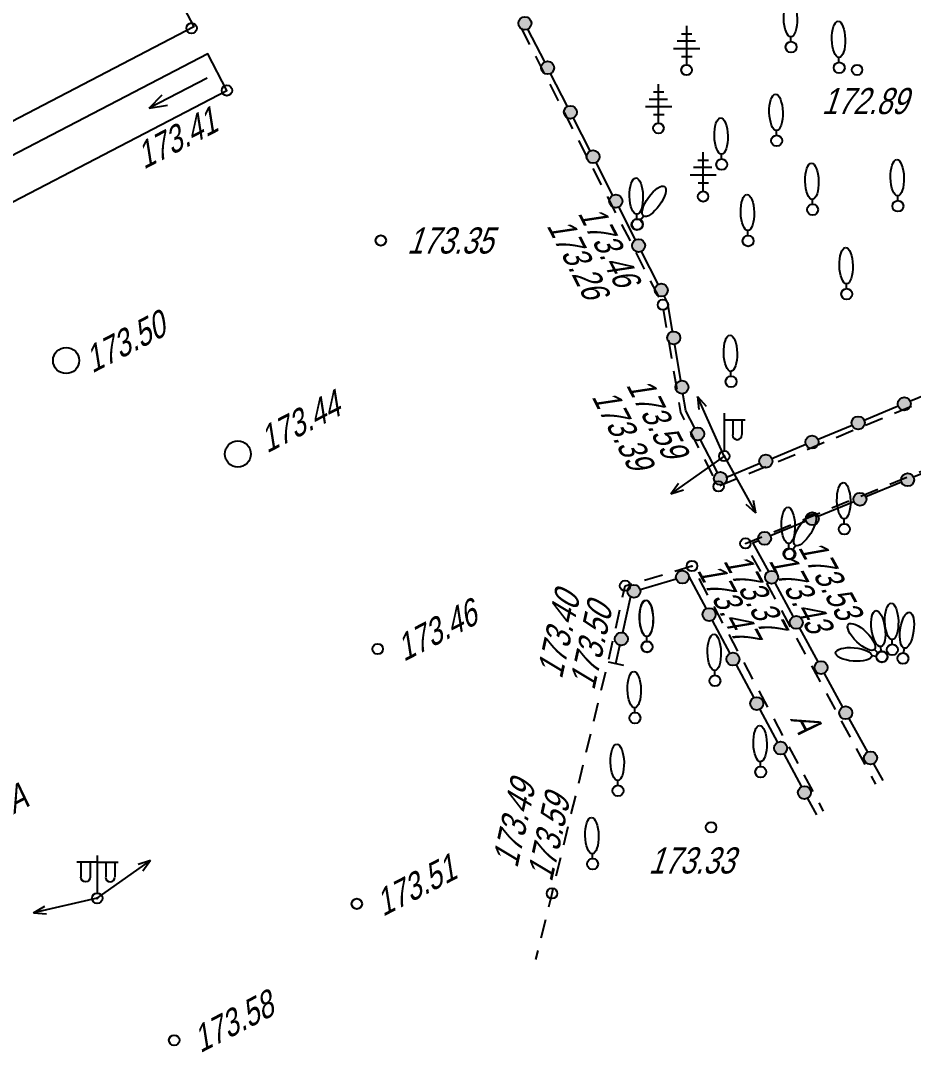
# Model space of a CAD drawing. Header units: metres. Extents: x -584 to -429, y 22748 to 22926.
# Drawn here: x -490.22 to -456.06, y 22773.55 to 22813.05 of the extents above; entities that cross this region are included whole.
import ezdxf
from ezdxf.enums import TextEntityAlignment as Align

# ---------------------------------------------------------------- set-up
doc = ezdxf.new("R2010")
doc.units = ezdxf.units.M
doc.header["$MEASUREMENT"] = 0
for name, color, linetype, lineweight in [('Внутреннее заполнение', 7, 'Continuous', 25), ('Горизонтали', 7, 'Continuous', 25), ('Граница улицы', 7, 'Continuous', 25), ('Здания', 7, 'Continuous', 25), ('Колодцы', 7, 'Continuous', 25), ('Крыльца', 7, 'Continuous', 25), ('Ограды', 7, 'Continuous', 25), ('Отдельно стоящее дерево', 7, 'Continuous', 25), ('Пояснительные подписи', 7, 'Continuous', 25), ('Фонари', 7, 'Continuous', 25)]:
    doc.layers.add(name, color=color, linetype=linetype, lineweight=lineweight)
doc.styles.add('Style-RUSSIAN_1251 I 0.32289', font='RUSSIAN_1251.shx', dxfattribs={"oblique": 18.5})

# ---------------------------------------------------------------- blocks, each defined once
blk = doc.blocks.new('PIKET_16')
at = {"layer": 'Горизонтали', "color": 7, "linetype": 'Continuous', "lineweight": 25}
blk.add_arc((0, 0), 0.2, 0, 360, dxfattribs=at)
blk = doc.blocks.new('FONAR5_10')
at = {"layer": 'Фонари', "color": 7, "linetype": 'Continuous', "lineweight": 25}
for p, q in [((0.003, 0.2), (0.003, 1.641)), ((0.017, 1.388), (0.805, 1.388)), ((0.322, 1.371), (0.322, 0.816)), ((0.676, 1.378), (0.676, 0.823))]:
    blk.add_line(p, q, dxfattribs=at)
for centre, radius, start, end in [((0.496, 0.809), 0.181, 180, 0), ((0, 0), 0.2, 0, 360), ((0, 0), 0.02, 0, 360)]:
    blk.add_arc(centre, radius, start, end, dxfattribs=at)
blk = doc.blocks.new('STRFON_26')
at = {"layer": 'Фонари', "color": 7, "linetype": 'Continuous', "lineweight": 25, "flags": 128}
for points in [[(0, 0), (2.5, 0)], [(2.5, 0), (2.025, 0.157)], [(2.5, 0), (2.025, -0.156)]]:
    blk.add_lwpolyline(points, dxfattribs=at)
blk = doc.blocks.new('STRFON_27')
at = {"layer": 'Фонари', "color": 7, "linetype": 'Continuous', "lineweight": 25, "flags": 128}
for points in [[(0, 0), (2.5, 0)], [(2.5, 0), (2.025, 0.157)], [(2.5, 0), (2.025, -0.156)]]:
    blk.add_lwpolyline(points, dxfattribs=at)
blk = doc.blocks.new('PIKET_101')
at = {"layer": 'Горизонтали', "color": 7, "linetype": 'Continuous', "lineweight": 25}
blk.add_arc((0, 0), 0.2, 0, 360, dxfattribs=at)
blk = doc.blocks.new('PIKET_114')
at = {"layer": 'Горизонтали', "color": 7, "linetype": 'Continuous', "lineweight": 25}
blk.add_arc((0, 0), 0.2, 0, 360, dxfattribs=at)
blk = doc.blocks.new('FONAR6_2')
at = {"layer": 'Фонари', "color": 7, "linetype": 'Continuous', "lineweight": 25}
for p, q in [((0.004, 0.2), (0.004, 1.639)), ((0.004, 1.386), (-0.784, 1.386)), ((-0.627, 1.376), (-0.627, 0.821)), ((-0.273, 1.369), (-0.273, 0.814)), ((0.018, 1.386), (0.806, 1.386)), ((0.323, 1.369), (0.323, 0.814)), ((0.677, 1.376), (0.677, 0.821))]:
    blk.add_line(p, q, dxfattribs=at)
at = {"layer": 'Фонари', "color": 7, "linetype": 'Continuous', "lineweight": 25, "extrusion": (0, 0, -1)}
blk.add_arc((0.447, 0.807), 0.181, 180, 0, dxfattribs=at)
at = {"layer": 'Фонари', "color": 7, "linetype": 'Continuous', "lineweight": 25}
for centre, radius, start, end in [((0.497, 0.807), 0.181, 180, 0), ((0, 0), 0.2, 0, 360), ((0, 0), 0.02, 0, 360)]:
    blk.add_arc(centre, radius, start, end, dxfattribs=at)
blk = doc.blocks.new('PIKET_117')
at = {"layer": 'Горизонтали', "color": 7, "linetype": 'Continuous', "lineweight": 25}
blk.add_arc((0, 0), 0.2, 0, 360, dxfattribs=at)
blk = doc.blocks.new('PIKET_118')
at = {"layer": 'Горизонтали', "color": 7, "linetype": 'Continuous', "lineweight": 25}
blk.add_arc((0, 0), 0.2, 0, 360, dxfattribs=at)
blk = doc.blocks.new('KOLOD_36')
at = {"layer": 'Колодцы', "color": 7, "linetype": 'Continuous', "lineweight": 25}
blk.add_arc((0, 0), 0.5, 0, 360, dxfattribs=at)
blk = doc.blocks.new('KOLOD_37')
at = {"layer": 'Колодцы', "color": 7, "linetype": 'Continuous', "lineweight": 25}
blk.add_arc((0, 0), 0.5, 0, 360, dxfattribs=at)
blk = doc.blocks.new('PIKET_119')
at = {"layer": 'Горизонтали', "color": 7, "linetype": 'Continuous', "lineweight": 25}
blk.add_arc((0, 0), 0.2, 0, 360, dxfattribs=at)
blk = doc.blocks.new('DEREVO_62')
at = {"layer": 'Отдельно стоящее дерево', "color": 7, "linetype": 'Continuous', "lineweight": 25, "flags": 128}
blk.add_lwpolyline([(-0.007, 0.21), (-0.007, 0.393)], dxfattribs=at)
at = {"layer": 'Отдельно стоящее дерево', "color": 7, "linetype": 'Continuous', "lineweight": 25}
blk.add_arc((0, 0), 0.21, 0, 359.99999, dxfattribs=at)
blk.add_ellipse((-0.0255, 1.088), major_axis=(-0.0185, 0.695), ratio=0.3698286, dxfattribs=at)
blk = doc.blocks.new('DEREVO_63')
at = {"layer": 'Отдельно стоящее дерево', "color": 7, "linetype": 'Continuous', "lineweight": 25, "flags": 128}
blk.add_lwpolyline([(-0.007, 0.21), (-0.007, 0.393)], dxfattribs=at)
at = {"layer": 'Отдельно стоящее дерево', "color": 7, "linetype": 'Continuous', "lineweight": 25}
blk.add_arc((0, 0), 0.21, 0, 359.99999, dxfattribs=at)
blk.add_ellipse((-0.0255, 1.088), major_axis=(-0.0185, 0.695), ratio=0.3698286, dxfattribs=at)
blk = doc.blocks.new('DEREVO_64')
at = {"layer": 'Отдельно стоящее дерево', "color": 7, "linetype": 'Continuous', "lineweight": 25, "flags": 128}
blk.add_lwpolyline([(-0.007, 0.21), (-0.007, 0.393)], dxfattribs=at)
at = {"layer": 'Отдельно стоящее дерево', "color": 7, "linetype": 'Continuous', "lineweight": 25}
blk.add_arc((0, 0), 0.21, 0, 359.99999, dxfattribs=at)
blk.add_ellipse((-0.0255, 1.088), major_axis=(-0.0185, 0.695), ratio=0.3698286, dxfattribs=at)
blk = doc.blocks.new('DEREVO_65')
at = {"layer": 'Отдельно стоящее дерево', "color": 7, "linetype": 'Continuous', "lineweight": 25, "flags": 128}
blk.add_lwpolyline([(-0.007, 0.21), (-0.007, 0.393)], dxfattribs=at)
at = {"layer": 'Отдельно стоящее дерево', "color": 7, "linetype": 'Continuous', "lineweight": 25}
blk.add_arc((0, 0), 0.21, 0, 359.99999, dxfattribs=at)
blk.add_ellipse((-0.0255, 1.088), major_axis=(-0.0185, 0.695), ratio=0.3698286, dxfattribs=at)
blk = doc.blocks.new('DEREVO_66')
at = {"layer": 'Отдельно стоящее дерево', "color": 7, "linetype": 'Continuous', "lineweight": 25, "flags": 128}
blk.add_lwpolyline([(-0.007, 0.21), (-0.007, 0.393)], dxfattribs=at)
at = {"layer": 'Отдельно стоящее дерево', "color": 7, "linetype": 'Continuous', "lineweight": 25}
blk.add_arc((0, 0), 0.21, 0, 360, dxfattribs=at)
blk.add_ellipse((-0.025, 1.088), major_axis=(-0.019, 0.695), ratio=0.369829, dxfattribs=at)
blk = doc.blocks.new('DEREVO_67')
at = {"layer": 'Отдельно стоящее дерево', "color": 7, "linetype": 'Continuous', "lineweight": 25, "flags": 128}
blk.add_lwpolyline([(-0.007, 0.21), (-0.007, 0.393)], dxfattribs=at)
at = {"layer": 'Отдельно стоящее дерево', "color": 7, "linetype": 'Continuous', "lineweight": 25}
blk.add_arc((0, 0), 0.21, 0, 359.99999, dxfattribs=at)
blk.add_ellipse((-0.0255, 1.088), major_axis=(-0.0185, 0.695), ratio=0.3698286, dxfattribs=at)
blk = doc.blocks.new('DEREVO_68')
at = {"layer": 'Отдельно стоящее дерево', "color": 7, "linetype": 'Continuous', "lineweight": 25, "flags": 128}
blk.add_lwpolyline([(-0.007, 0.21), (-0.007, 0.393)], dxfattribs=at)
at = {"layer": 'Отдельно стоящее дерево', "color": 7, "linetype": 'Continuous', "lineweight": 25}
blk.add_arc((0, 0), 0.21, 0, 359.99999, dxfattribs=at)
blk.add_ellipse((-0.0255, 1.088), major_axis=(-0.0185, 0.695), ratio=0.3698286, dxfattribs=at)
blk = doc.blocks.new('DEREVO_69')
at = {"layer": 'Отдельно стоящее дерево', "color": 7, "linetype": 'Continuous', "lineweight": 25, "flags": 128}
blk.add_lwpolyline([(-0.007, 0.21), (-0.007, 0.393)], dxfattribs=at)
at = {"layer": 'Отдельно стоящее дерево', "color": 7, "linetype": 'Continuous', "lineweight": 25}
blk.add_arc((0, 0), 0.21, 0, 359.99999, dxfattribs=at)
blk.add_ellipse((-0.0255, 1.088), major_axis=(-0.0185, 0.695), ratio=0.3698286, dxfattribs=at)
blk = doc.blocks.new('DEREVO_70')
at = {"layer": 'Отдельно стоящее дерево', "color": 7, "linetype": 'Continuous', "lineweight": 25, "flags": 128}
blk.add_lwpolyline([(-0.007, 0.21), (-0.007, 0.393)], dxfattribs=at)
at = {"layer": 'Отдельно стоящее дерево', "color": 7, "linetype": 'Continuous', "lineweight": 25}
blk.add_arc((0, 0), 0.21, 0, 360, dxfattribs=at)
blk.add_ellipse((-0.026, 1.088), major_axis=(-0.019, 0.695), ratio=0.369829, dxfattribs=at)
blk = doc.blocks.new('DEREVO_71')
at = {"layer": 'Отдельно стоящее дерево', "color": 7, "linetype": 'Continuous', "lineweight": 25, "flags": 128}
blk.add_lwpolyline([(-0.007, 0.21), (-0.007, 0.393)], dxfattribs=at)
at = {"layer": 'Отдельно стоящее дерево', "color": 7, "linetype": 'Continuous', "lineweight": 25}
blk.add_arc((0, 0), 0.21, 0, 360, dxfattribs=at)
blk.add_ellipse((-0.026, 1.088), major_axis=(-0.019, 0.695), ratio=0.369829, dxfattribs=at)
blk = doc.blocks.new('DEREVO_72')
at = {"layer": 'Отдельно стоящее дерево', "color": 7, "linetype": 'Continuous', "lineweight": 25, "flags": 128}
blk.add_lwpolyline([(-0.007, 0.21), (-0.007, 0.393)], dxfattribs=at)
at = {"layer": 'Отдельно стоящее дерево', "color": 7, "linetype": 'Continuous', "lineweight": 25}
blk.add_arc((0, 0), 0.21, 0, 360, dxfattribs=at)
blk.add_ellipse((-0.025, 1.088), major_axis=(-0.019, 0.695), ratio=0.369829, dxfattribs=at)
blk = doc.blocks.new('DEREVO_73')
at = {"layer": 'Отдельно стоящее дерево', "color": 7, "linetype": 'Continuous', "lineweight": 25, "flags": 128}
blk.add_lwpolyline([(-0.007, 0.21), (-0.007, 0.393)], dxfattribs=at)
at = {"layer": 'Отдельно стоящее дерево', "color": 7, "linetype": 'Continuous', "lineweight": 25}
blk.add_arc((0, 0), 0.21, 0, 359.99999, dxfattribs=at)
blk.add_ellipse((-0.0255, 1.088), major_axis=(-0.0185, 0.695), ratio=0.3698286, dxfattribs=at)
blk = doc.blocks.new('DEREVO_74')
at = {"layer": 'Отдельно стоящее дерево', "color": 7, "linetype": 'Continuous', "lineweight": 25, "flags": 128}
blk.add_lwpolyline([(-0.007, 0.21), (-0.007, 0.393)], dxfattribs=at)
at = {"layer": 'Отдельно стоящее дерево', "color": 7, "linetype": 'Continuous', "lineweight": 25}
blk.add_arc((0, 0), 0.21, 0, 360, dxfattribs=at)
blk.add_ellipse((-0.025, 1.088), major_axis=(-0.019, 0.695), ratio=0.369829, dxfattribs=at)
blk = doc.blocks.new('DEREVO_75')
at = {"layer": 'Отдельно стоящее дерево', "color": 7, "linetype": 'Continuous', "lineweight": 25, "flags": 128}
blk.add_lwpolyline([(-0.007, 0.21), (-0.007, 0.393)], dxfattribs=at)
at = {"layer": 'Отдельно стоящее дерево', "color": 7, "linetype": 'Continuous', "lineweight": 25}
blk.add_arc((0, 0), 0.21, 0, 360, dxfattribs=at)
blk.add_ellipse((-0.026, 1.088), major_axis=(-0.019, 0.695), ratio=0.369829, dxfattribs=at)
blk = doc.blocks.new('DEREVO_76')
at = {"layer": 'Отдельно стоящее дерево', "color": 7, "linetype": 'Continuous', "lineweight": 25, "flags": 128}
blk.add_lwpolyline([(-0.007, 0.21), (-0.007, 0.393)], dxfattribs=at)
at = {"layer": 'Отдельно стоящее дерево', "color": 7, "linetype": 'Continuous', "lineweight": 25}
blk.add_arc((0, 0), 0.21, 0, 360, dxfattribs=at)
blk.add_ellipse((-0.026, 1.088), major_axis=(-0.019, 0.695), ratio=0.369829, dxfattribs=at)
blk = doc.blocks.new('DEREVO_77')
at = {"layer": 'Отдельно стоящее дерево', "color": 7, "linetype": 'Continuous', "lineweight": 25, "flags": 128}
blk.add_lwpolyline([(-0.007, 0.21), (-0.007, 0.393)], dxfattribs=at)
at = {"layer": 'Отдельно стоящее дерево', "color": 7, "linetype": 'Continuous', "lineweight": 25}
blk.add_arc((0, 0), 0.21, 0, 359.99999, dxfattribs=at)
blk.add_ellipse((-0.0255, 1.088), major_axis=(-0.0185, 0.695), ratio=0.3698286, dxfattribs=at)
blk = doc.blocks.new('DEREVO_84')
at = {"layer": 'Отдельно стоящее дерево', "color": 7, "linetype": 'Continuous', "lineweight": 25, "flags": 128}
blk.add_lwpolyline([(-0.007, 0.21), (-0.007, 0.393)], dxfattribs=at)
at = {"layer": 'Отдельно стоящее дерево', "color": 7, "linetype": 'Continuous', "lineweight": 25}
blk.add_arc((0, 0), 0.21, 0, 359.99999, dxfattribs=at)
blk.add_ellipse((-0.0255, 1.088), major_axis=(-0.0185, 0.695), ratio=0.3698286, dxfattribs=at)
blk = doc.blocks.new('DEREVO_85')
at = {"layer": 'Отдельно стоящее дерево', "color": 7, "linetype": 'Continuous', "lineweight": 25, "flags": 128}
blk.add_lwpolyline([(-0.007, 0.21), (-0.007, 0.393)], dxfattribs=at)
at = {"layer": 'Отдельно стоящее дерево', "color": 7, "linetype": 'Continuous', "lineweight": 25}
blk.add_arc((0, 0), 0.21, 0, 359.99999, dxfattribs=at)
blk.add_ellipse((-0.0255, 1.088), major_axis=(-0.0185, 0.695), ratio=0.3698286, dxfattribs=at)
blk = doc.blocks.new('DEREVO_86')
at = {"layer": 'Отдельно стоящее дерево', "color": 7, "linetype": 'Continuous', "lineweight": 25, "flags": 128}
blk.add_lwpolyline([(-0.007, 0.21), (-0.007, 0.393)], dxfattribs=at)
at = {"layer": 'Отдельно стоящее дерево', "color": 7, "linetype": 'Continuous', "lineweight": 25}
blk.add_arc((0, 0), 0.21, 0, 360, dxfattribs=at)
blk.add_ellipse((-0.026, 1.088), major_axis=(-0.019, 0.695), ratio=0.369829, dxfattribs=at)
blk = doc.blocks.new('DEREVO_87')
at = {"layer": 'Отдельно стоящее дерево', "color": 7, "linetype": 'Continuous', "lineweight": 25, "flags": 128}
blk.add_lwpolyline([(-0.007, 0.21), (-0.007, 0.393)], dxfattribs=at)
at = {"layer": 'Отдельно стоящее дерево', "color": 7, "linetype": 'Continuous', "lineweight": 25}
blk.add_arc((0, 0), 0.21, 0, 360, dxfattribs=at)
blk.add_ellipse((-0.026, 1.088), major_axis=(-0.019, 0.695), ratio=0.369829, dxfattribs=at)
blk = doc.blocks.new('DEREVO_88')
at = {"layer": 'Отдельно стоящее дерево', "color": 7, "linetype": 'Continuous', "lineweight": 25, "flags": 128}
blk.add_lwpolyline([(-0.007, 0.21), (-0.007, 0.393)], dxfattribs=at)
at = {"layer": 'Отдельно стоящее дерево', "color": 7, "linetype": 'Continuous', "lineweight": 25}
blk.add_arc((0, 0), 0.21, 0, 359.99999, dxfattribs=at)
blk.add_ellipse((-0.0255, 1.088), major_axis=(-0.0185, 0.695), ratio=0.3698286, dxfattribs=at)
blk = doc.blocks.new('DEREVO_89')
at = {"layer": 'Отдельно стоящее дерево', "color": 7, "linetype": 'Continuous', "lineweight": 25, "flags": 128}
blk.add_lwpolyline([(-0.007, 0.21), (-0.007, 0.393)], dxfattribs=at)
at = {"layer": 'Отдельно стоящее дерево', "color": 7, "linetype": 'Continuous', "lineweight": 25}
blk.add_arc((0, 0), 0.21, 0, 359.99999, dxfattribs=at)
blk.add_ellipse((-0.0255, 1.088), major_axis=(-0.0185, 0.695), ratio=0.3698286, dxfattribs=at)
blk = doc.blocks.new('DEREVO_90')
at = {"layer": 'Отдельно стоящее дерево', "color": 7, "linetype": 'Continuous', "lineweight": 25, "flags": 128}
blk.add_lwpolyline([(-0.007, 0.21), (-0.007, 0.393)], dxfattribs=at)
at = {"layer": 'Отдельно стоящее дерево', "color": 7, "linetype": 'Continuous', "lineweight": 25}
blk.add_arc((0, 0), 0.21, 0, 359.99999, dxfattribs=at)
blk.add_ellipse((-0.0255, 1.088), major_axis=(-0.0185, 0.695), ratio=0.3698286, dxfattribs=at)
blk = doc.blocks.new('DEREVO_91')
at = {"layer": 'Отдельно стоящее дерево', "color": 7, "linetype": 'Continuous', "lineweight": 25, "flags": 128}
blk.add_lwpolyline([(-0.007, 0.21), (-0.007, 0.393)], dxfattribs=at)
at = {"layer": 'Отдельно стоящее дерево', "color": 7, "linetype": 'Continuous', "lineweight": 25}
blk.add_arc((0, 0), 0.21, 0, 359.99999, dxfattribs=at)
blk.add_ellipse((-0.0255, 1.088), major_axis=(-0.0185, 0.695), ratio=0.3698286, dxfattribs=at)
blk = doc.blocks.new('DEREVO_92')
at = {"layer": 'Отдельно стоящее дерево', "color": 7, "linetype": 'Continuous', "lineweight": 25, "flags": 128}
blk.add_lwpolyline([(-0.007, 0.21), (-0.007, 0.393)], dxfattribs=at)
at = {"layer": 'Отдельно стоящее дерево', "color": 7, "linetype": 'Continuous', "lineweight": 25}
blk.add_arc((0, 0), 0.21, 0, 359.99999, dxfattribs=at)
blk.add_ellipse((-0.0255, 1.088), major_axis=(-0.0185, 0.695), ratio=0.3698286, dxfattribs=at)
blk = doc.blocks.new('LISTVN_1')
at = {"layer": 'Отдельно стоящее дерево', "color": 7, "linetype": 'Continuous', "lineweight": 25}
for p, q in [((-0.197, 1.389), (0.203, 1.389)), ((-0.494, 0.83), (0.506, 0.83)), ((-0.361, 1.118), (0.339, 1.118)), ((-0.188, 0.521), (0.212, 0.521))]:
    blk.add_line(p, q, dxfattribs=at)
at = {"layer": 'Отдельно стоящее дерево', "color": 7, "linetype": 'Continuous', "lineweight": 25, "flags": 128}
blk.add_lwpolyline([(0.007, 0.198), (0.007, 1.694)], dxfattribs=at)
at = {"layer": 'Отдельно стоящее дерево', "color": 7, "linetype": 'Continuous', "lineweight": 25}
blk.add_arc((0, 0), 0.2, 0, 360, dxfattribs=at)
blk = doc.blocks.new('LISTVN_2')
at = {"layer": 'Отдельно стоящее дерево', "color": 7, "linetype": 'Continuous', "lineweight": 25}
for p, q in [((-0.197, 1.389), (0.203, 1.389)), ((-0.494, 0.83), (0.506, 0.83)), ((-0.361, 1.118), (0.339, 1.118)), ((-0.188, 0.521), (0.212, 0.521))]:
    blk.add_line(p, q, dxfattribs=at)
at = {"layer": 'Отдельно стоящее дерево', "color": 7, "linetype": 'Continuous', "lineweight": 25, "flags": 128}
blk.add_lwpolyline([(0.007, 0.198), (0.007, 1.694)], dxfattribs=at)
at = {"layer": 'Отдельно стоящее дерево', "color": 7, "linetype": 'Continuous', "lineweight": 25}
blk.add_arc((0, 0), 0.2, 0, 360, dxfattribs=at)
blk = doc.blocks.new('LISTVN_3')
at = {"layer": 'Отдельно стоящее дерево', "color": 7, "linetype": 'Continuous', "lineweight": 25}
for p, q in [((-0.197, 1.389), (0.203, 1.389)), ((-0.494, 0.83), (0.506, 0.83)), ((-0.361, 1.118), (0.339, 1.118)), ((-0.188, 0.521), (0.212, 0.521))]:
    blk.add_line(p, q, dxfattribs=at)
at = {"layer": 'Отдельно стоящее дерево', "color": 7, "linetype": 'Continuous', "lineweight": 25, "flags": 128}
blk.add_lwpolyline([(0.007, 0.198), (0.007, 1.694)], dxfattribs=at)
at = {"layer": 'Отдельно стоящее дерево', "color": 7, "linetype": 'Continuous', "lineweight": 25}
blk.add_arc((0, 0), 0.2, 0, 360, dxfattribs=at)
blk = doc.blocks.new('DEREVO_93')
at = {"layer": 'Отдельно стоящее дерево', "color": 7, "linetype": 'Continuous', "lineweight": 25, "flags": 128}
blk.add_lwpolyline([(-0.007, 0.21), (-0.007, 0.393)], dxfattribs=at)
at = {"layer": 'Отдельно стоящее дерево', "color": 7, "linetype": 'Continuous', "lineweight": 25}
blk.add_arc((0, 0), 0.21, 0, 360, dxfattribs=at)
blk.add_ellipse((-0.025, 1.088), major_axis=(-0.019, 0.695), ratio=0.369829, dxfattribs=at)
blk = doc.blocks.new('DEREVO_94')
at = {"layer": 'Отдельно стоящее дерево', "color": 7, "linetype": 'Continuous', "lineweight": 25, "flags": 128}
blk.add_lwpolyline([(-0.007, 0.21), (-0.007, 0.393)], dxfattribs=at)
at = {"layer": 'Отдельно стоящее дерево', "color": 7, "linetype": 'Continuous', "lineweight": 25}
blk.add_arc((0, 0), 0.21, 0, 359.99999, dxfattribs=at)
blk.add_ellipse((-0.0255, 1.088), major_axis=(-0.0185, 0.695), ratio=0.3698286, dxfattribs=at)
blk = doc.blocks.new('PIKET_157')
at = {"layer": 'Горизонтали', "color": 7, "linetype": 'Continuous', "lineweight": 25}
blk.add_arc((0, 0), 0.2, 0, 360, dxfattribs=at)
blk = doc.blocks.new('PIKET_158')
at = {"layer": 'Горизонтали', "color": 7, "linetype": 'Continuous', "lineweight": 25}
blk.add_arc((0, 0), 0.2, 0, 360, dxfattribs=at)
blk = doc.blocks.new('STRELK')
at = {"layer": 'Крыльца', "color": 7, "linetype": 'Continuous', "lineweight": 25, "flags": 128}
for points in [[(0, 2.5), (-0.226, 1.815)], [(0, 0), (0, 2.5)], [(0, 2.5), (0.226, 1.815)]]:
    blk.add_lwpolyline(points, dxfattribs=at)
blk = doc.blocks.new('PIKET_161')
at = {"layer": 'Горизонтали', "color": 7, "linetype": 'Continuous', "lineweight": 25}
blk.add_arc((0, 0), 0.2, 0, 360, dxfattribs=at)
blk = doc.blocks.new('PIKET_162')
at = {"layer": 'Горизонтали', "color": 7, "linetype": 'Continuous', "lineweight": 25}
blk.add_arc((0, 0), 0.2, 0, 360, dxfattribs=at)
blk = doc.blocks.new('STRFON_41')
at = {"layer": 'Фонари', "color": 7, "linetype": 'Continuous', "lineweight": 25, "flags": 128}
for points in [[(0, 0), (2.5, 0)], [(2.5, 0), (2.025, 0.157)], [(2.5, 0), (2.025, -0.156)]]:
    blk.add_lwpolyline(points, dxfattribs=at)
blk = doc.blocks.new('STRFON_42')
at = {"layer": 'Фонари', "color": 7, "linetype": 'Continuous', "lineweight": 25, "flags": 128}
for points in [[(0, 0), (2.5, 0)], [(2.5, 0), (2.025, 0.157)], [(2.5, 0), (2.025, -0.156)]]:
    blk.add_lwpolyline(points, dxfattribs=at)
blk = doc.blocks.new('STRFON_43')
at = {"layer": 'Фонари', "color": 7, "linetype": 'Continuous', "lineweight": 25, "flags": 128}
for points in [[(0, 0), (2.5, 0)], [(2.5, 0), (2.025, 0.157)], [(2.5, 0), (2.025, -0.156)]]:
    blk.add_lwpolyline(points, dxfattribs=at)
blk = doc.blocks.new('PIKET_201')
at = {"layer": 'Горизонтали', "color": 7, "linetype": 'Continuous', "lineweight": 25}
blk.add_arc((0, 0), 0.2, 0, 360, dxfattribs=at)
blk = doc.blocks.new('PIKET_202')
at = {"layer": 'Горизонтали', "color": 7, "linetype": 'Continuous', "lineweight": 25}
blk.add_arc((0, 0), 0.2, 0, 360, dxfattribs=at)
blk = doc.blocks.new('PIKET_203')
at = {"layer": 'Горизонтали', "color": 7, "linetype": 'Continuous', "lineweight": 25}
blk.add_arc((0, 0), 0.2, 0, 360, dxfattribs=at)
blk = doc.blocks.new('PIKET_204')
at = {"layer": 'Горизонтали', "color": 7, "linetype": 'Continuous', "lineweight": 25}
blk.add_arc((0, 0), 0.2, 0, 360, dxfattribs=at)
blk = doc.blocks.new('msdElementTypeLineString_34')
at = {"layer": 'Ограды', "linetype": 'Continuous', "lineweight": 25}
h = blk.add_hatch(color=7, dxfattribs=at)
edge = h.paths.add_edge_path()
edge.add_arc((11.644, 14.011), 0.25, 0, 360)
h = blk.add_hatch(color=7, dxfattribs=at)
edge = h.paths.add_edge_path()
edge.add_arc((13.295, 14.352), 0.25, 0, 360)
h = blk.add_hatch(color=7, dxfattribs=at)
edge = h.paths.add_edge_path()
edge.add_arc((9.819, 13.263), 0.25, 0, 360)
h = blk.add_hatch(color=7, dxfattribs=at)
edge = h.paths.add_edge_path()
edge.add_arc((7.995, 12.515), 0.25, 0, 360)
h = blk.add_hatch(color=7, dxfattribs=at)
edge = h.paths.add_edge_path()
edge.add_arc((14.022, 12.519), 0.25, 0, 360)
h = blk.add_hatch(color=7, dxfattribs=at)
edge = h.paths.add_edge_path()
edge.add_arc((6.171, 11.767), 0.25, 0, 360)
h = blk.add_hatch(color=7, dxfattribs=at)
edge = h.paths.add_edge_path()
edge.add_arc((4.346, 11.019), 0.25, 0, 360)
h = blk.add_hatch(color=7, dxfattribs=at)
edge = h.paths.add_edge_path()
edge.add_arc((14.748, 10.686), 0.25, 0, 360)
h = blk.add_hatch(color=7, dxfattribs=at)
edge = h.paths.add_edge_path()
edge.add_arc((2.522, 10.272), 0.25, 0, 360)
h = blk.add_hatch(color=7, dxfattribs=at)
edge = h.paths.add_edge_path()
edge.add_arc((0.697, 9.524), 0.25, 0, 360)
h = blk.add_hatch(color=7, dxfattribs=at)
edge = h.paths.add_edge_path()
edge.add_arc((15.474, 8.853), 0.25, 0, 360)
h = blk.add_hatch(color=7, dxfattribs=at)
edge = h.paths.add_edge_path()
edge.add_arc((0.966, 8.034), 0.25, 0, 360)
h = blk.add_hatch(color=7, dxfattribs=at)
edge = h.paths.add_edge_path()
edge.add_arc((16.201, 7.019), 0.25, 0, 360)
h = blk.add_hatch(color=7, dxfattribs=at)
edge = h.paths.add_edge_path()
edge.add_arc((1.912, 6.304), 0.25, 0, 360)
h = blk.add_hatch(color=7, dxfattribs=at)
edge = h.paths.add_edge_path()
edge.add_arc((2.859, 4.575), 0.25, 0, 360)
h = blk.add_hatch(color=7, dxfattribs=at)
edge = h.paths.add_edge_path()
edge.add_arc((3.805, 2.845), 0.25, 0, 360)
h = blk.add_hatch(color=7, dxfattribs=at)
edge = h.paths.add_edge_path()
edge.add_arc((4.752, 1.115), 0.25, 0, 360)
at = {"layer": 'Ограды', "color": 7, "linetype": 'Continuous', "lineweight": 25}
for p, q in [((11.413, 13.916), (10.051, 13.358)), ((13.93, 12.751), (13.387, 14.119)), ((9.588, 13.169), (8.226, 12.61)), ((7.764, 12.421), (6.402, 11.862)), ((14.656, 10.918), (14.114, 12.286)), ((5.939, 11.673), (4.578, 11.114)), ((4.115, 10.925), (2.753, 10.366)), ((15.382, 9.085), (14.84, 10.453)), ((2.291, 10.177), (0.929, 9.618)), ((16.109, 7.252), (15.566, 8.62)), ((1.086, 7.815), (1.792, 6.524)), ((16.564, 6.103), (16.293, 6.787)), ((2.032, 6.085), (2.739, 4.794)), ((2.979, 4.355), (3.685, 3.064)), ((3.925, 2.626), (4.632, 1.335)), ((4.872, 0.896), (5.225, 0.25))]:
    blk.add_line(p, q, dxfattribs=at)
at = {"layer": 'Ограды', "color": 7, "linetype": 'Continuous', "lineweight": 25, "flags": 128}
for points in [[(13.203, 14.584), (13.18, 14.641), (11.875, 14.106)], [(0.466, 9.429), (0.251, 9.341), (0.846, 8.254)]]:
    blk.add_lwpolyline(points, dxfattribs=at)
at = {"layer": 'Ограды', "color": 7, "linetype": 'Continuous', "lineweight": 25}
for centre in [(11.644, 14.011), (11.644, 14.011), (13.295, 14.352), (13.295, 14.352), (9.819, 13.263), (9.819, 13.263), (7.995, 12.515), (7.995, 12.515), (14.022, 12.519), (14.022, 12.519), (6.171, 11.767), (6.171, 11.767), (4.346, 11.019), (4.346, 11.019), (14.748, 10.686), (14.748, 10.686), (2.522, 10.272), (2.522, 10.272), (0.697, 9.524), (0.697, 9.524), (15.474, 8.853), (15.474, 8.853), (0.966, 8.034), (0.966, 8.034), (16.201, 7.019), (16.201, 7.019), (1.912, 6.304), (1.912, 6.304), (2.859, 4.575), (2.859, 4.575), (3.805, 2.845), (3.805, 2.845), (4.752, 1.115), (4.752, 1.115)]:
    blk.add_circle(centre, 0.25, dxfattribs=at)
blk = doc.blocks.new('msdElementTypeLineString_40')
at = {"layer": 'Граница улицы', "color": 7, "linetype": 'Continuous', "lineweight": 25}
for p, q in [((13.096, 14.775), (12.982, 15.106)), ((12.201, 14.221), (12.849, 14.487)), ((11.089, 13.765), (11.738, 14.031)), ((9.978, 13.31), (10.627, 13.576)), ((8.867, 12.854), (9.515, 13.12)), ((7.756, 12.399), (8.404, 12.664)), ((6.644, 11.943), (7.293, 12.209)), ((5.533, 11.487), (6.182, 11.753)), ((4.422, 11.032), (5.07, 11.298)), ((3.311, 10.576), (3.959, 10.842)), ((2.199, 10.121), (2.848, 10.387)), ((1.088, 9.665), (1.737, 9.931)), ((0.585, 8.141), (0.251, 8.757)), ((1.157, 7.085), (0.823, 7.701)), ((1.729, 6.029), (1.395, 6.645)), ((2.301, 4.973), (1.967, 5.589)), ((2.873, 3.917), (2.539, 4.533)), ((3.445, 2.861), (3.111, 3.477)), ((4.017, 1.805), (3.684, 2.421)), ((4.589, 0.749), (4.256, 1.365)), ((4.995, 0.001), (4.828, 0.309))]:
    blk.add_line(p, q, dxfattribs=at)
at = {"layer": 'Граница улицы', "color": 7, "linetype": 'Continuous', "lineweight": 25, "flags": 128}
blk.add_lwpolyline([(0.013, 9.197), (0.001, 9.219), (0.626, 9.475)], dxfattribs=at)
blk = doc.blocks.new('msdElementTypeLineString_45')
at = {"layer": 'Ограды', "linetype": 'Continuous', "lineweight": 25}
h = blk.add_hatch(color=7, dxfattribs=at)
edge = h.paths.add_edge_path()
edge.add_arc((17.575, 17.724), 0.25, 0, 360)
h = blk.add_hatch(color=7, dxfattribs=at)
edge = h.paths.add_edge_path()
edge.add_arc((18.444, 16.022), 0.25, 0, 360)
h = blk.add_hatch(color=7, dxfattribs=at)
edge = h.paths.add_edge_path()
edge.add_arc((19.314, 14.32), 0.25, 0, 360)
h = blk.add_hatch(color=7, dxfattribs=at)
edge = h.paths.add_edge_path()
edge.add_arc((20.184, 12.618), 0.25, 0, 360)
h = blk.add_hatch(color=7, dxfattribs=at)
edge = h.paths.add_edge_path()
edge.add_arc((21.054, 10.915), 0.25, 0, 360)
h = blk.add_hatch(color=7, dxfattribs=at)
edge = h.paths.add_edge_path()
edge.add_arc((21.924, 9.213), 0.25, 0, 360)
h = blk.add_hatch(color=7, dxfattribs=at)
edge = h.paths.add_edge_path()
edge.add_arc((22.794, 7.511), 0.25, 0, 360)
h = blk.add_hatch(color=7, dxfattribs=at)
edge = h.paths.add_edge_path()
edge.add_arc((23.269, 5.679), 0.25, 0, 360)
h = blk.add_hatch(color=7, dxfattribs=at)
edge = h.paths.add_edge_path()
edge.add_arc((23.583, 3.793), 0.25, 0, 360)
h = blk.add_hatch(color=7, dxfattribs=at)
edge = h.paths.add_edge_path()
edge.add_arc((32.093, 3.156), 0.25, 0, 360)
h = blk.add_hatch(color=7, dxfattribs=at)
edge = h.paths.add_edge_path()
edge.add_arc((30.327, 2.424), 0.25, 0, 360)
h = blk.add_hatch(color=7, dxfattribs=at)
edge = h.paths.add_edge_path()
edge.add_arc((24.186, 2.003), 0.25, 0, 360)
h = blk.add_hatch(color=7, dxfattribs=at)
edge = h.paths.add_edge_path()
edge.add_arc((28.561, 1.692), 0.25, 0, 360)
h = blk.add_hatch(color=7, dxfattribs=at)
edge = h.paths.add_edge_path()
edge.add_arc((26.795, 0.961), 0.25, 0, 360)
h = blk.add_hatch(color=7, dxfattribs=at)
edge = h.paths.add_edge_path()
edge.add_arc((25.055, 0.3), 0.25, 0, 360)
at = {"layer": 'Ограды', "color": 7, "linetype": 'Continuous', "lineweight": 25}
for p, q in [((18.331, 16.244), (17.688, 17.501)), ((19.201, 14.542), (18.558, 15.799)), ((20.07, 12.84), (19.428, 14.097)), ((20.94, 11.138), (20.298, 12.395)), ((21.81, 9.436), (21.168, 10.693)), ((22.68, 7.733), (22.038, 8.99)), ((23.542, 4.04), (23.31, 5.432)), ((33.628, 3.792), (32.324, 3.252)), ((31.862, 3.06), (30.558, 2.52)), ((30.096, 2.329), (28.792, 1.788)), ((24.942, 0.523), (24.3, 1.78)), ((28.33, 1.597), (27.026, 1.056)), ((26.564, 0.865), (25.26, 0.325))]:
    blk.add_line(p, q, dxfattribs=at)
at = {"layer": 'Ограды', "color": 7, "linetype": 'Continuous', "lineweight": 25, "flags": 128}
for points in [[(23.228, 5.925), (23.047, 7.014), (22.907, 7.288)], [(24.072, 2.225), (23.733, 2.888), (23.624, 3.546)]]:
    blk.add_lwpolyline(points, dxfattribs=at)
at = {"layer": 'Ограды', "color": 7, "linetype": 'Continuous', "lineweight": 25}
for centre in [(17.575, 17.724), (17.575, 17.724), (18.444, 16.022), (18.444, 16.022), (19.314, 14.32), (19.314, 14.32), (20.184, 12.618), (20.184, 12.618), (21.054, 10.915), (21.054, 10.915), (21.924, 9.213), (21.924, 9.213), (22.794, 7.511), (22.794, 7.511), (23.269, 5.679), (23.269, 5.679), (23.583, 3.793), (23.583, 3.793), (32.093, 3.156), (32.093, 3.156), (30.327, 2.424), (30.327, 2.424), (24.186, 2.003), (24.186, 2.003), (28.561, 1.692), (28.561, 1.692), (26.795, 0.961), (26.795, 0.961), (25.055, 0.3), (25.055, 0.3)]:
    blk.add_circle(centre, 0.25, dxfattribs=at)
blk = doc.blocks.new('msdElementTypeLineString_47')
at = {"layer": 'Ограды', "linetype": 'Continuous', "lineweight": 25}
h = blk.add_hatch(color=7, dxfattribs=at)
edge = h.paths.add_edge_path()
edge.add_arc((2.796, 9.357), 0.25, 0, 360)
h = blk.add_hatch(color=7, dxfattribs=at)
edge = h.paths.add_edge_path()
edge.add_arc((0.942, 8.81), 0.25, 0, 360)
h = blk.add_hatch(color=7, dxfattribs=at)
edge = h.paths.add_edge_path()
edge.add_arc((3.819, 7.918), 0.25, 0, 360)
h = blk.add_hatch(color=7, dxfattribs=at)
edge = h.paths.add_edge_path()
edge.add_arc((0.459, 6.985), 0.25, 0, 360)
h = blk.add_hatch(color=7, dxfattribs=at)
edge = h.paths.add_edge_path()
edge.add_arc((4.731, 6.214), 0.25, 0, 360)
h = blk.add_hatch(color=7, dxfattribs=at)
edge = h.paths.add_edge_path()
edge.add_arc((5.643, 4.51), 0.25, 0, 360)
h = blk.add_hatch(color=7, dxfattribs=at)
edge = h.paths.add_edge_path()
edge.add_arc((6.555, 2.806), 0.25, 0, 360)
h = blk.add_hatch(color=7, dxfattribs=at)
edge = h.paths.add_edge_path()
edge.add_arc((7.467, 1.102), 0.25, 0, 360)
at = {"layer": 'Ограды', "color": 7, "linetype": 'Continuous', "lineweight": 25}
for p, q in [((1.182, 8.881), (2.556, 9.286)), ((3.024, 9.402), (3.701, 8.139)), ((0.513, 7.229), (0.822, 8.627)), ((3.936, 7.698), (4.612, 6.435)), ((0.25, 6.041), (0.405, 6.74)), ((4.848, 5.994), (5.524, 4.731)), ((5.76, 4.29), (6.436, 3.027)), ((6.672, 2.586), (7.348, 1.323)), ((7.584, 0.882), (7.922, 0.25))]:
    blk.add_line(p, q, dxfattribs=at)
for centre in [(2.796, 9.357), (2.796, 9.357), (0.942, 8.81), (0.942, 8.81), (3.819, 7.918), (3.819, 7.918), (0.459, 6.985), (0.459, 6.985), (4.731, 6.214), (4.731, 6.214), (5.643, 4.51), (5.643, 4.51), (6.555, 2.806), (6.555, 2.806), (7.467, 1.102), (7.467, 1.102)]:
    blk.add_circle(centre, 0.25, dxfattribs=at)
blk = doc.blocks.new('msdElementTypeLineString_54')
at = {"layer": 'Граница улицы', "color": 7, "linetype": 'Continuous', "lineweight": 25}
for p, q in [((4.151, 14.529), (4.841, 14.733)), ((6.226, 14.589), (6.565, 13.956)), ((6.801, 13.515), (7.14, 12.881)), ((3.05, 12.686), (3.205, 13.388)), ((7.376, 12.44), (7.715, 11.807)), ((2.787, 11.496), (2.942, 12.198)), ((7.951, 11.366), (8.29, 10.732)), ((2.501, 10.311), (2.671, 11.01)), ((8.526, 10.291), (8.865, 9.657)), ((2.214, 9.127), (2.384, 9.825)), ((9.101, 9.217), (9.44, 8.583)), ((1.927, 7.942), (2.096, 8.641)), ((9.676, 8.142), (10.015, 7.508)), ((1.639, 6.758), (1.809, 7.456)), ((10.251, 7.067), (10.591, 6.434)), ((1.352, 5.573), (1.522, 6.272)), ((10.826, 5.993), (10.996, 5.676)), ((1.065, 4.389), (1.234, 5.088)), ((0.777, 3.205), (0.947, 3.903)), ((0.203, 0.836), (0.372, 1.534)), ((0, 0.001), (0.085, 0.35))]:
    blk.add_line(p, q, dxfattribs=at)
at = {"layer": 'Граница улицы', "color": 7, "linetype": 'Continuous', "lineweight": 25, "flags": 128}
for points in [[(5.32, 14.875), (5.97, 15.067), (5.99, 15.03)], [(3.313, 13.876), (3.409, 14.31), (3.672, 14.388)], [(0.49, 2.02), (0.614, 2.533), (0.66, 2.719)]]:
    blk.add_lwpolyline(points, dxfattribs=at)
blk = doc.blocks.new('msdElementTypeLineString_56')
at = {"layer": 'Граница улицы', "color": 7, "linetype": 'Continuous', "lineweight": 25}
for p, q in [((17.717, 16.914), (17.396, 17.543)), ((18.266, 15.84), (17.945, 16.469)), ((18.815, 14.766), (18.493, 15.395)), ((19.363, 13.692), (19.042, 14.321)), ((19.912, 12.618), (19.591, 13.247)), ((20.461, 11.544), (20.14, 12.173)), ((21.01, 10.47), (20.689, 11.099)), ((21.559, 9.396), (21.237, 10.025)), ((22.107, 8.322), (21.786, 8.951)), ((22.656, 7.248), (22.335, 7.877)), ((22.949, 6.09), (22.833, 6.787)), ((23.147, 4.9), (23.031, 5.597)), ((23.345, 3.711), (23.229, 4.407)), ((32.319, 3.06), (31.667, 2.79)), ((31.205, 2.598), (30.552, 2.328)), ((24.183, 1.477), (23.862, 2.106)), ((30.091, 2.137), (29.438, 1.866)), ((28.976, 1.675), (28.324, 1.405)), ((27.862, 1.213), (27.21, 0.943)), ((24.731, 0.403), (24.41, 1.032)), ((26.748, 0.752), (26.096, 0.481)), ((25.634, 0.29), (24.981, 0.02))]:
    blk.add_line(p, q, dxfattribs=at)
at = {"layer": 'Граница улицы', "color": 7, "linetype": 'Continuous', "lineweight": 25, "flags": 128}
blk.add_lwpolyline([(23.634, 2.551), (23.491, 2.831), (23.427, 3.217)], dxfattribs=at)

msp = doc.modelspace()

# ---------------------------------------------------------------- linework, layer by layer
at = {"layer": 'Внутреннее заполнение', "color": 7, "linetype": 'Continuous', "lineweight": 25, "flags": 128}
msp.add_lwpolyline([(-467.737, 22788.495), (-467.444, 22788.43), (-467.151, 22788.365)], dxfattribs=at)
at = {"layer": 'Здания', "color": 7, "linetype": 'Continuous', "lineweight": 25, "flags": 128}
msp.add_lwpolyline([(-492.169, 22829.07), (-483.592, 22812.805), (-493.92, 22807.439)], dxfattribs=at)
at = {"layer": 'Крыльца', "color": 7, "linetype": 'Continuous', "lineweight": 25, "flags": 128}
msp.add_lwpolyline([(-496.622, 22802.949), (-495.246, 22803.664), (-482.329, 22810.374), (-483.055, 22811.771), (-495.972, 22805.061), (-497.348, 22804.346)], dxfattribs=at)

# ---------------------------------------------------------------- block references
at = {"layer": 'Горизонтали', "color": 7, "linetype": 'Continuous', "lineweight": 25}
for name, p in [('PIKET_162', (-483.681, 22812.758)), ('PIKET_16', (-458.214, 22811.16)), ('PIKET_161', (-482.329, 22810.374)), ('PIKET_119', (-476.438, 22804.63)), ('PIKET_157', (-465.644, 22802.172)), ('PIKET_158', (-463.512, 22795.216)), ('PIKET_204', (-462.486, 22793.034)), ('PIKET_203', (-464.531, 22792.168)), ('PIKET_201', (-467.092, 22791.411)), ('PIKET_118', (-476.558, 22788.991)), ('PIKET_101', (-463.801, 22782.163)), ('PIKET_202', (-469.887, 22779.634)), ('PIKET_117', (-477.357, 22779.233)), ('PIKET_114', (-484.346, 22774.009))]:
    msp.add_blockref(name, p, dxfattribs=at)
at = {"layer": 'Граница улицы', "color": 7, "linetype": 'Continuous', "lineweight": 25}
for name, p in [('msdElementTypeLineString_56', (-488.449, 22795.215)), ('msdElementTypeLineString_40', (-462.487, 22783.815)), ('msdElementTypeLineString_54', (-470.501, 22777.101))]:
    msp.add_blockref(name, p, dxfattribs=at)
at = {"layer": 'Колодцы', "color": 7, "linetype": 'Continuous', "lineweight": 25}
for name, p in [('KOLOD_37', (-488.482, 22800.035)), ('KOLOD_36', (-481.91, 22796.455))]:
    msp.add_blockref(name, p, dxfattribs=at)
at = {"layer": 'Крыльца', "color": 7, "linetype": 'Continuous', "lineweight": 25, "rotation": 117.4533995747173}
msp.add_blockref('STRELK', (-483.09, 22810.849), dxfattribs=at)
at = {"layer": 'Ограды', "color": 7, "linetype": 'Continuous', "lineweight": 25}
for name, p in [('msdElementTypeLineString_45', (-488.499, 22795.221)), ('msdElementTypeLineString_34', (-462.451, 22783.703)), ('msdElementTypeLineString_47', (-467.694, 22782.389))]:
    msp.add_blockref(name, p, dxfattribs=at)
at = {"layer": 'Отдельно стоящее дерево', "color": 7, "linetype": 'Continuous', "lineweight": 25}
for name, p in [('DEREVO_93', (-460.737, 22812.034)), ('LISTVN_3', (-464.739, 22811.157)), ('DEREVO_94', (-458.898, 22811.244)), ('LISTVN_2', (-465.813, 22808.927)), ('DEREVO_91', (-461.29, 22808.448)), ('DEREVO_92', (-463.392, 22807.541)), ('LISTVN_1', (-464.106, 22806.315)), ('DEREVO_90', (-456.652, 22805.946)), ('DEREVO_89', (-459.916, 22805.812)), ('DEREVO_86', (-466.637, 22805.24)), ('DEREVO_88', (-462.382, 22804.614)), ('DEREVO_84', (-458.608, 22802.578)), ('DEREVO_85', (-463.033, 22799.227)), ('DEREVO_77', (-458.7, 22793.578)), ('DEREVO_75', (-460.821, 22792.635)), ('DEREVO_66', (-466.254, 22789.079)), ('DEREVO_67', (-466.25, 22789.071)), ('DEREVO_65', (-466.248, 22789.079)), ('DEREVO_73', (-456.865, 22788.96)), ('DEREVO_68', (-463.653, 22787.772)), ('DEREVO_64', (-466.716, 22786.347)), ('DEREVO_69', (-461.899, 22784.281)), ('DEREVO_63', (-467.364, 22783.564)), ('DEREVO_62', (-468.336, 22780.758))]:
    msp.add_blockref(name, p, dxfattribs=at)
for name, p, rotation in [('DEREVO_87', (-466.617, 22805.247), 322.9567320569998), ('DEREVO_76', (-460.785, 22792.625), 326.5893897302106), ('DEREVO_71', (-457.258, 22788.693), 6.230258563133072), ('DEREVO_74', (-456.459, 22788.628), 350.5538416483486), ('DEREVO_70', (-457.265, 22788.696), 44.42910563276079), ('DEREVO_72', (-457.261, 22788.687), 83.64947781112922)]:
    msp.add_blockref(name, p, dxfattribs=dict(at, rotation=rotation))
at = {"layer": 'Фонари', "color": 7, "linetype": 'Continuous', "lineweight": 25}
for name, xscale, yscale, zscale, rotation in [('STRFON_26', 1.000001003117596, 1.000001003117596, 1.000001003117596, 114.1525519739905), ('STRFON_27', 0.9999985928841238, 0.9999985928841238, 0.9999985928841238, 298.8668539242479)]:
    msp.add_blockref(name, (-463.296, 22796.376), dxfattribs=dict(at, xscale=xscale, yscale=yscale, zscale=zscale, rotation=rotation))
for name, p in [('FONAR5_10', (-463.296, 22796.376)), ('FONAR6_2', (-487.29, 22779.448))]:
    msp.add_blockref(name, p, dxfattribs=at)
for name, p, rotation in [('STRFON_42', (-463.296, 22796.376), 215.2024522140967), ('STRFON_41', (-487.29, 22779.448), 35.20245221409668), ('STRFON_43', (-487.29, 22779.448), 192.8521387113907)]:
    msp.add_blockref(name, p, dxfattribs=dict(at, rotation=rotation))

# ---------------------------------------------------------------- texts
at = {"layer": 'Горизонтали', "color": 7, "linetype": 'Continuous', "lineweight": 25, "style": 'Style-RUSSIAN_1251 I 0.32289', "oblique": 18.5, "width": 0.799996}
msp.add_text('172.89', height=1, dxfattribs=at).set_placement((-459.572, 22809.97), align=Align.MIDDLE_LEFT)
at = {"layer": 'Горизонтали', "color": 7, "linetype": 'Continuous', "lineweight": 25, "style": 'Style-RUSSIAN_1251 I 0.32289', "oblique": 18.5, "width": 0.8}
for s, rotation, p in [('173.41', 27.4534, (-485.505, 22807.341)), ('173.46', 297.0666, (-468.912, 22805.674)), ('173.26', 297.0666, (-470.106, 22805.202)), ('173.59', 297.053, (-467.064, 22799.1)), ('173.39', 297.053, (-468.387, 22798.653)), ('173.53', 298.6884, (-460.484, 22792.883)), ('173.37', 298.1565, (-463.348, 22792.367)), ('173.43', 298.6884, (-461.611, 22792.373)), ('173.47', 298.1565, (-464.359, 22792.007)), ('173.40', 77.5352, (-469.51, 22787.813)), ('173.46', 27.4534, (-475.558, 22788.491)), ('173.50', 77.5352, (-468.27, 22787.383)), ('173.49', 77.5352, (-471.215, 22780.574)), ('173.59', 77.5352, (-469.892, 22780.045)), ('173.51', 27.4534, (-476.357, 22778.733)), ('173.58', 27.4534, (-483.346, 22773.509))]:
    msp.add_text(s, height=1, rotation=rotation, dxfattribs=at).set_placement(p)
at = {"layer": 'Горизонтали', "color": 7, "linetype": 'Continuous', "lineweight": 25, "style": 'Style-RUSSIAN_1251 I 0.32289', "oblique": 18.5}
for s, width, p in [('173.35', 0.8, (-475.438, 22804.13)), ('173.33', 0.799996, (-466.198, 22780.394))]:
    msp.add_text(s, height=1, dxfattribs=dict(at, width=width)).set_placement(p)
at = {"layer": 'Граница улицы', "color": 7, "linetype": 'Continuous', "lineweight": 25, "style": 'Style-RUSSIAN_1251 I 0.32289', "oblique": 18.5, "width": 0.8}
msp.add_text('А', height=1, rotation=298.0562, dxfattribs=at).set_placement((-460.787, 22786.314))
at = {"layer": 'Колодцы', "color": 7, "linetype": 'Continuous', "lineweight": 25, "style": 'Style-RUSSIAN_1251 I 0.32289', "oblique": 18.5, "width": 0.8}
for s, p in [('173.50', (-487.482, 22799.535)), ('173.44', (-480.793, 22796.472))]:
    msp.add_text(s, height=1, rotation=27.4534, dxfattribs=at).set_placement(p)
at = {"layer": 'Пояснительные подписи', "color": 7, "linetype": 'Continuous', "lineweight": 25, "style": 'Style-RUSSIAN_1251 I 0.32289', "oblique": 18.5, "width": 0.8}
msp.add_text('ВЕЛОПАРКОВКА', height=1, rotation=27.8544, dxfattribs=at).set_placement((-497.528, 22778.94))

doc.saveas('drawing.dxf')
